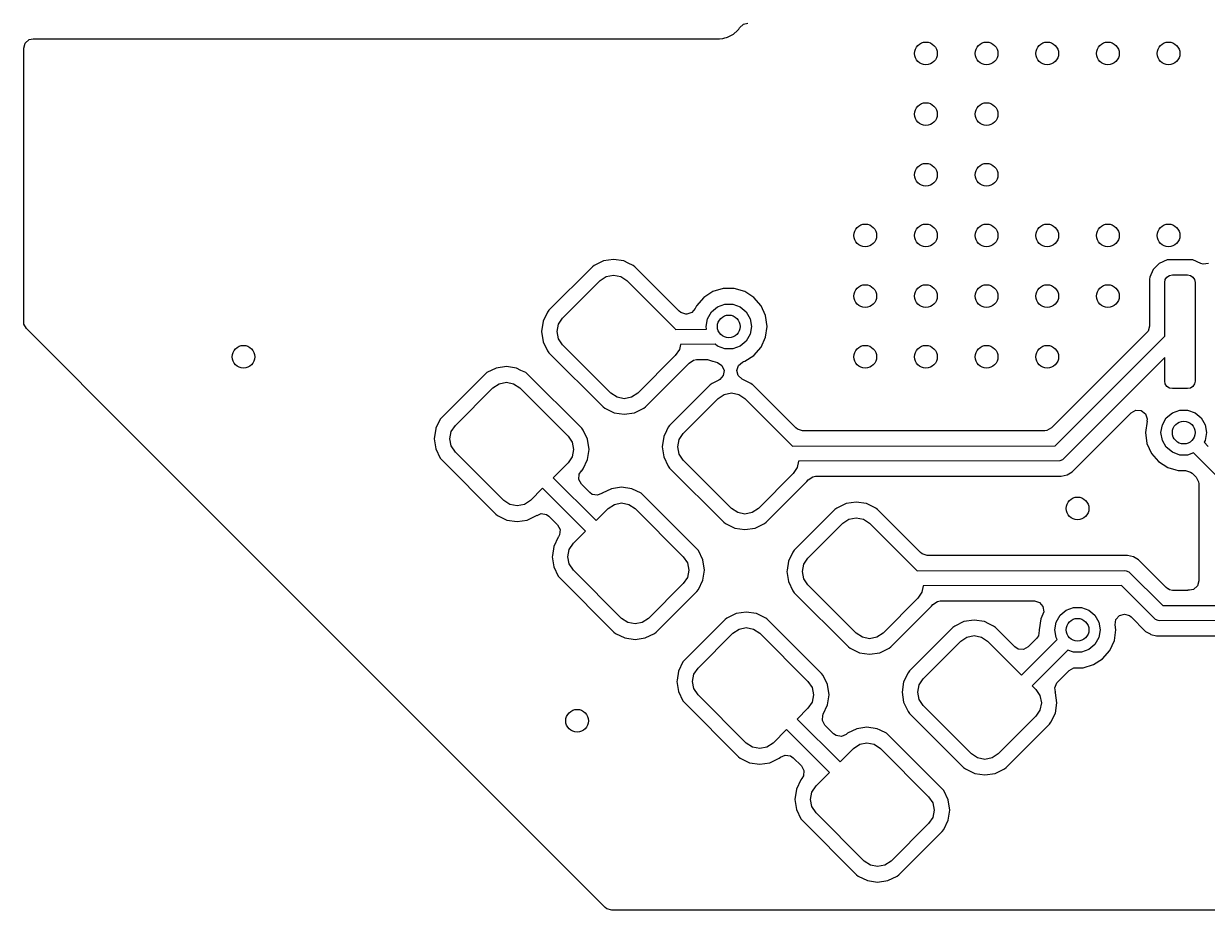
# Model space of a CAD drawing. Extents: x 162.5 to 216.5, y -91.5 to -65.5.
# Drawn here: x 162.5 to 178.11, y -91.5 to -79.81 of the extents above; entities that cross this region are included whole.
import ezdxf

# ---------------------------------------------------------------- set-up
doc = ezdxf.new("R2010")
doc.units = 0
doc.layers.add('BLACK', color=7, linetype='CONTINUOUS')

msp = doc.modelspace()

# ---------------------------------------------------------------- linework, layer by layer
at = {"layer": 'BLACK', "linetype": 'CONTINUOUS'}
for p, q in [((171.862085, -79.9441), (171.914889, -79.898345)), ((171.914889, -79.898345), (171.932843, -79.880754)), ((171.932843, -79.880754), (171.942515, -79.863462)), ((171.942515, -79.863462), (171.992423, -79.814566)), ((171.992423, -79.814566), (172.050734, -79.8)), ((162.5005, -80.1295), (162.520185, -80.062461)), ((162.520185, -80.062461), (162.572989, -80.016706)), ((162.572989, -80.016706), (162.6245, -80.0055)), ((162.6245, -80.0055), (171.675991, -80.0055)), ((171.675991, -80.0055), (171.676, -80.0055)), ((171.676, -80.0055), (171.719684, -80.000803)), ((171.719684, -80.000803), (171.748875, -79.994452)), ((171.748875, -79.994452), (171.771174, -79.989602)), ((171.771174, -79.989602), (171.77119, -79.989598)), ((171.77119, -79.989598), (171.771195, -79.989597)), ((171.771195, -79.989597), (171.781373, -79.98711)), ((171.781373, -79.98711), (171.862085, -79.9441)), ((162.5005, -83.741324), (162.5005, -80.1295)), ((170.000577, -83.014653), (169.428867, -83.586363)), ((170.024119, -82.995147), (170.000577, -83.014653)), ((170.146474, -82.936225), (170.024119, -82.995147)), ((170.280761, -82.915984), (170.146474, -82.936225)), ((170.415049, -82.936225), (170.280761, -82.915984)), ((170.473971, -82.9646), (170.415049, -82.936225)), ((170.537403, -82.995147), (170.473971, -82.9646)), ((170.537404, -82.995148), (170.537403, -82.995147)), ((170.560941, -83.014649), (170.537404, -82.995148)), ((170.560945, -83.014653), (170.560941, -83.014649)), ((171.146731, -83.600439), (170.560945, -83.014653)), ((177.397794, -83.047236), (177.352415, -83.150008)), ((177.477235, -82.967795), (177.397794, -83.047236)), ((177.580008, -82.922417), (177.477235, -82.967795)), ((177.580012, -82.922415), (177.580008, -82.922417)), ((177.605117, -82.919504), (177.580012, -82.922415)), ((177.605143, -82.919502), (177.605117, -82.919504)), ((177.894865, -82.919502), (177.605143, -82.919502)), ((177.919991, -82.922417), (177.894865, -82.919502)), ((177.919996, -82.922418), (177.919991, -82.922417)), ((178.024909, -82.968742), (177.919996, -82.922418)), ((178.055802, -82.977814), (178.024909, -82.968742)), ((178.125081, -82.968743), (178.055802, -82.977814)), ((169.60901, -83.689771), (170.103985, -83.194796)), ((170.103985, -83.194796), (170.18509, -83.140603)), ((170.18509, -83.140603), (170.280761, -83.121572)), ((170.280761, -83.121572), (170.376432, -83.140603)), ((170.376432, -83.140603), (170.457538, -83.194796)), ((170.457538, -83.194796), (171.093934, -83.831192)), ((177.352415, -83.15001), (177.3495, -83.175133)), ((177.3495, -83.175133), (177.3495, -83.794168)), ((177.352415, -83.150008), (177.352415, -83.15001)), ((177.55, -83.220002), (177.557612, -83.181734)), ((177.557612, -83.181734), (177.579289, -83.149291)), ((177.579289, -83.149291), (177.611732, -83.127614)), ((177.611732, -83.127614), (177.65, -83.120002)), ((177.65, -83.120002), (177.85, -83.120002)), ((177.85, -83.120002), (177.888268, -83.127614)), ((177.888268, -83.127614), (177.920711, -83.149291)), ((177.920711, -83.149291), (177.942388, -83.181734)), ((177.942388, -83.181734), (177.95, -83.220002)), ((171.589949, -83.340045), (171.468873, -83.417856)), ((171.728036, -83.2995), (171.589949, -83.340045)), ((171.728039, -83.2995), (171.728036, -83.2995)), ((171.871961, -83.2995), (171.728039, -83.2995)), ((171.871963, -83.2995), (171.871961, -83.2995)), ((172.01005, -83.340045), (171.871963, -83.2995)), ((172.010051, -83.340046), (172.010049, -83.340045)), ((172.010049, -83.340045), (172.01005, -83.340045)), ((172.010053, -83.340047), (172.010051, -83.340046)), ((172.131128, -83.417857), (172.010053, -83.340047)), ((177.55, -83.928797), (177.55, -83.220002)), ((177.95, -83.220002), (177.95, -84.520002)), ((171.468873, -83.417856), (171.374623, -83.526626)), ((171.65, -83.540192), (171.747906, -83.504558)), ((171.747906, -83.504558), (171.852094, -83.504558)), ((171.852094, -83.504558), (171.95, -83.540192)), ((172.225377, -83.526627), (172.131128, -83.417857)), ((169.409361, -83.609905), (169.350439, -83.73226)), ((169.428867, -83.586363), (169.409361, -83.609905)), ((171.167373, -83.617073), (171.146731, -83.600439)), ((171.234412, -83.636758), (171.167373, -83.617073)), ((171.244638, -83.636758), (171.234412, -83.636758)), ((171.311678, -83.617073), (171.244638, -83.636758)), ((171.357432, -83.564269), (171.311678, -83.617073)), ((171.37462, -83.52663), (171.357432, -83.564269)), ((171.374623, -83.526626), (171.37462, -83.52663)), ((171.518092, -83.697394), (171.570187, -83.607164)), ((171.570187, -83.607164), (171.65, -83.540192)), ((171.95, -83.540192), (172.029813, -83.607164)), ((172.029813, -83.607164), (172.081908, -83.697394)), ((172.285165, -83.657543), (172.225377, -83.526627)), ((172.305647, -83.8), (172.285165, -83.657543)), ((162.503334, -83.767682), (162.5005, -83.741324)), ((162.536819, -83.829005), (162.503334, -83.767682)), ((163.988575, -85.280761), (162.536819, -83.829005)), ((169.350439, -83.73226), (169.330198, -83.866547)), ((169.535786, -83.866547), (169.554817, -83.770876)), ((169.554817, -83.770876), (169.60901, -83.689771)), ((171.5, -83.8), (171.518092, -83.697394)), ((171.506609, -83.837483), (171.5, -83.8)), ((172.081908, -83.697394), (172.1, -83.8)), ((172.1, -83.8), (172.081908, -83.902606)), ((172.285165, -83.942457), (172.305647, -83.8)), ((177.3495, -83.794168), (177.329815, -83.861207)), ((169.330198, -83.866547), (169.350439, -84.000834)), ((169.554817, -83.962218), (169.535786, -83.866547)), ((169.60901, -84.043324), (169.554817, -83.962218)), ((171.093934, -83.831192), (171.098531, -83.838072)), ((171.098531, -83.838072), (171.506609, -83.837483)), ((172.081908, -83.902606), (172.029813, -83.992836)), ((172.225377, -84.073373), (172.285165, -83.942457)), ((177.313181, -83.881849), (176.056632, -85.138399)), ((176.105987, -85.375235), (177.55, -83.928797)), ((177.329815, -83.861207), (177.313181, -83.881849)), ((169.350439, -84.000834), (169.409361, -84.123189)), ((169.409361, -84.123189), (169.409362, -84.12319)), ((169.409362, -84.12319), (169.428863, -84.146727)), ((170.245406, -84.67972), (169.60901, -84.043324)), ((171.148127, -84.10364), (171.093934, -84.184745)), ((171.161564, -84.036088), (171.148127, -84.10364)), ((171.620942, -84.035425), (171.161564, -84.036088)), ((171.65, -84.059808), (171.620942, -84.035425)), ((171.747906, -84.095442), (171.65, -84.059808)), ((171.852094, -84.095442), (171.747906, -84.095442)), ((171.95, -84.059808), (171.852094, -84.095442)), ((172.029813, -83.992836), (171.95, -84.059808)), ((172.131128, -84.182143), (172.225377, -84.073373)), ((169.428863, -84.146727), (170.142003, -84.859867)), ((171.093934, -84.184745), (170.598959, -84.67972)), ((170.702362, -84.859867), (171.274081, -84.288148)), ((171.274081, -84.288148), (171.27864, -84.282644)), ((171.27864, -84.282644), (171.33657, -84.243582)), ((171.33657, -84.243582), (171.374124, -84.237758)), ((171.374124, -84.237758), (171.519001, -84.237758)), ((171.519001, -84.237758), (171.586039, -84.257441)), ((171.586039, -84.257441), (171.589947, -84.259953)), ((171.589947, -84.259953), (171.649467, -84.277429)), ((171.649467, -84.277429), (171.708244, -84.315202)), ((171.927761, -84.313976), (171.981487, -84.269307)), ((171.981487, -84.269307), (171.995751, -84.264152)), ((171.995751, -84.264152), (172.010053, -84.259953)), ((172.010053, -84.259953), (172.131128, -84.182143)), ((177.55, -84.209182), (176.215495, -85.545929)), ((177.55, -84.520002), (177.55, -84.209182)), ((168.586363, -84.428867), (168.014653, -85.000577)), ((168.609905, -84.409361), (168.586363, -84.428867)), ((168.73226, -84.350439), (168.609905, -84.409361)), ((168.866547, -84.330198), (168.73226, -84.350439)), ((169.000835, -84.350439), (168.866547, -84.330198)), ((169.059638, -84.378757), (169.000835, -84.350439)), ((169.123189, -84.409361), (169.059638, -84.378757)), ((169.12319, -84.409362), (169.123189, -84.409361)), ((169.146727, -84.428863), (169.12319, -84.409362)), ((169.859867, -85.142003), (169.146727, -84.428863)), ((171.727327, -84.447916), (171.681573, -84.50072)), ((171.708244, -84.315202), (171.73727, -84.378757)), ((171.73727, -84.378757), (171.727327, -84.447916)), ((171.906713, -84.3806), (171.927761, -84.313976)), ((171.925026, -84.448027), (171.906713, -84.3806)), ((171.976884, -84.494848), (171.925026, -84.448027)), ((168.194796, -85.103985), (168.689771, -84.60901)), ((168.689771, -84.60901), (168.770876, -84.554817)), ((168.770876, -84.554817), (168.866547, -84.535786)), ((168.866547, -84.535786), (168.962218, -84.554817)), ((168.962218, -84.554817), (169.043324, -84.60901)), ((169.043324, -84.60901), (169.67972, -85.245406)), ((171.556209, -84.570292), (171.019858, -85.106643)), ((171.569136, -84.559581), (171.556209, -84.570292)), ((171.579753, -84.550785), (171.569136, -84.559581)), ((171.579755, -84.550784), (171.579753, -84.550785)), ((171.668334, -84.508126), (171.579755, -84.550784)), ((171.681573, -84.50072), (171.668334, -84.508126)), ((172.093038, -84.550785), (171.976884, -84.494848)), ((172.110029, -84.564863), (172.093038, -84.550785)), ((172.116581, -84.570292), (172.110029, -84.564863)), ((172.684687, -85.138399), (172.116581, -84.570292)), ((177.557612, -84.55827), (177.55, -84.520002)), ((177.579289, -84.590713), (177.557612, -84.55827)), ((177.611732, -84.61239), (177.579289, -84.590713)), ((177.920711, -84.590713), (177.888268, -84.61239)), ((177.942388, -84.55827), (177.920711, -84.590713)), ((177.95, -84.520002), (177.942388, -84.55827)), ((170.326512, -84.733913), (170.245406, -84.67972)), ((170.422183, -84.752944), (170.326512, -84.733913)), ((170.517854, -84.733913), (170.422183, -84.752944)), ((170.598959, -84.67972), (170.517854, -84.733913)), ((171.2, -85.210053), (171.659619, -84.750434)), ((171.659619, -84.750434), (171.740725, -84.69624)), ((171.740725, -84.69624), (171.836396, -84.67721)), ((171.836396, -84.67721), (171.932066, -84.69624)), ((171.932066, -84.69624), (172.013172, -84.750434)), ((172.013172, -84.750434), (172.639544, -85.376806)), ((177.65, -84.620002), (177.611732, -84.61239)), ((177.85, -84.620002), (177.65, -84.620002)), ((177.888268, -84.61239), (177.85, -84.620002)), ((170.142003, -84.859867), (170.16554, -84.879368)), ((170.16554, -84.879368), (170.287895, -84.938291)), ((170.55647, -84.938291), (170.678825, -84.879368)), ((170.678825, -84.879368), (170.702362, -84.859867)), ((177.107402, -84.937569), (177.168723, -84.904086)), ((177.168723, -84.904086), (177.238414, -84.90907)), ((177.238414, -84.90907), (177.294348, -84.950941)), ((177.65, -84.940192), (177.747906, -84.904558)), ((177.747906, -84.904558), (177.852094, -84.904558)), ((177.852094, -84.904558), (177.95, -84.940192)), ((167.995147, -85.024119), (167.938378, -85.142003)), ((168.014653, -85.000577), (167.995147, -85.024119)), ((170.287895, -84.938291), (170.422183, -84.958532)), ((170.422183, -84.958532), (170.55647, -84.938291)), ((176.385244, -85.659729), (177.107402, -84.937569)), ((177.294348, -84.950941), (177.318765, -85.016406)), ((177.316097, -85.048765), (177.294353, -85.2)), ((177.318765, -85.016406), (177.315299, -85.04865)), ((177.315299, -85.04865), (177.316097, -85.048765)), ((177.518092, -85.097394), (177.570187, -85.007164)), ((177.570187, -85.007164), (177.65, -84.940192)), ((177.95, -84.940192), (178.029813, -85.007164)), ((178.029813, -85.007164), (178.081908, -85.097394)), ((167.936225, -85.146474), (167.915984, -85.280761)), ((167.938378, -85.142003), (167.936225, -85.146474)), ((168.121572, -85.280761), (168.140603, -85.18509)), ((168.140603, -85.18509), (168.194796, -85.103985)), ((169.879368, -85.16554), (169.859867, -85.142003)), ((169.938291, -85.287895), (169.879368, -85.16554)), ((170.978906, -85.174718), (170.941428, -85.252542)), ((171.00035, -85.130188), (170.978906, -85.174718)), ((171.019858, -85.106643), (171.00035, -85.130188)), ((171.145806, -85.291159), (171.2, -85.210053)), ((172.705329, -85.155033), (172.684687, -85.138399)), ((172.772368, -85.174718), (172.705329, -85.155033)), ((175.968951, -85.174718), (172.772368, -85.174718)), ((175.995309, -85.171884), (175.968951, -85.174718)), ((176.056632, -85.138399), (175.995309, -85.171884)), ((177.294353, -85.2), (177.314834, -85.342456)), ((177.5, -85.2), (177.518092, -85.097394)), ((177.518092, -85.302606), (177.5, -85.2)), ((178.081908, -85.097394), (178.1, -85.2)), ((178.1, -85.2), (178.081908, -85.302606)), ((167.188575, -88.480761), (163.988575, -85.280761)), ((167.915984, -85.280761), (167.931971, -85.386829)), ((167.931971, -85.386829), (167.936225, -85.415048)), ((168.140603, -85.376432), (168.121572, -85.280761)), ((168.194796, -85.457538), (168.140603, -85.376432)), ((169.67972, -85.245406), (169.733913, -85.326512)), ((169.733913, -85.326512), (169.752944, -85.422183)), ((169.958532, -85.422183), (169.938291, -85.287895)), ((170.941428, -85.252542), (170.921187, -85.38683)), ((170.921187, -85.38683), (170.941428, -85.521117)), ((171.126776, -85.38683), (171.145806, -85.291159)), ((171.145806, -85.4825), (171.126776, -85.38683)), ((172.639544, -85.376806), (176.105987, -85.375235)), ((177.314834, -85.342456), (177.374622, -85.473371)), ((177.570187, -85.392836), (177.518092, -85.302606)), ((178.081908, -85.302606), (178.067763, -85.327105)), ((178.067763, -85.327105), (178.12299, -85.381823)), ((167.936225, -85.415048), (167.995147, -85.537403)), ((167.995147, -85.537403), (167.995148, -85.537404)), ((167.995148, -85.537404), (168.014649, -85.560941)), ((168.831192, -86.093934), (168.194796, -85.457538)), ((169.733913, -85.517854), (169.67972, -85.598959)), ((169.752944, -85.422183), (169.733913, -85.517854)), ((169.938291, -85.55647), (169.958532, -85.422183)), ((170.941428, -85.521117), (171.000351, -85.643472)), ((171.2, -85.563606), (171.145806, -85.4825)), ((176.215495, -85.545929), (176.200341, -85.558365)), ((177.374622, -85.473371), (177.374623, -85.473373)), ((177.374623, -85.473373), (177.468872, -85.582143)), ((177.65, -85.459808), (177.570187, -85.392836)), ((177.747906, -85.495442), (177.65, -85.459808)), ((177.852094, -85.495442), (177.747906, -85.495442)), ((177.927463, -85.46801), (177.852094, -85.495442)), ((178.253805, -85.79291), (177.927463, -85.46801)), ((168.014649, -85.560941), (168.727789, -86.274081)), ((169.67972, -85.598959), (169.484338, -85.79434)), ((169.856498, -85.705731), (169.859867, -85.702362)), ((169.859867, -85.702362), (169.879368, -85.678825)), ((169.879368, -85.678825), (169.938291, -85.55647)), ((171.000351, -85.643472), (171.019853, -85.667009)), ((171.019853, -85.667009), (171.019858, -85.667015)), ((171.019858, -85.667015), (171.732986, -86.380143)), ((171.836396, -86.200002), (171.2, -85.563606)), ((172.703762, -85.659277), (172.649568, -85.740383)), ((172.720553, -85.574857), (172.703762, -85.659277)), ((176.164293, -85.573297), (172.720553, -85.574857)), ((176.200341, -85.558365), (176.164293, -85.573297)), ((176.329295, -85.715678), (176.385244, -85.659729)), ((177.468872, -85.582143), (177.589947, -85.659953)), ((177.589947, -85.659953), (177.58995, -85.659954)), ((177.58995, -85.659954), (177.589949, -85.659954)), ((177.589949, -85.659954), (177.697107, -85.691417)), ((177.697107, -85.691417), (177.72528, -85.69969)), ((177.72528, -85.69969), (177.728036, -85.700499)), ((177.728036, -85.700499), (177.728038, -85.7005)), ((177.728038, -85.7005), (177.824167, -85.7005)), ((177.824167, -85.7005), (177.891206, -85.720185)), ((169.484338, -85.79434), (170.050519, -86.359529)), ((169.823013, -85.81977), (169.827997, -85.750078)), ((169.856498, -85.881093), (169.823013, -85.81977)), ((169.827997, -85.750078), (169.856498, -85.705731)), ((172.649568, -85.740383), (172.189949, -86.200002)), ((172.293352, -86.380149), (172.829715, -85.843786)), ((172.829715, -85.843786), (172.829718, -85.843783)), ((172.829718, -85.843783), (172.84892, -85.820607)), ((172.84892, -85.820607), (172.906849, -85.781542)), ((172.906849, -85.781542), (172.944405, -85.775718)), ((172.944405, -85.775718), (176.184344, -85.775718)), ((176.184344, -85.775718), (176.184346, -85.775718)), ((176.184346, -85.775718), (176.260773, -85.755239)), ((176.260773, -85.755239), (176.329295, -85.715678)), ((177.891206, -85.720185), (177.911848, -85.736819)), ((177.911848, -85.736819), (177.963182, -85.788153)), ((177.963182, -85.788153), (177.996667, -85.849476)), ((177.996667, -85.849476), (177.999501, -85.875834)), ((169.344263, -85.934415), (169.184745, -86.093934)), ((169.910443, -86.499605), (169.344263, -85.934415)), ((169.965885, -85.99048), (169.856498, -85.881093)), ((169.999566, -86.014424), (169.965885, -85.99048)), ((170.068487, -86.025898), (169.999566, -86.014424)), ((170.122663, -86.002593), (170.068487, -86.025898)), ((170.123836, -86.004422), (170.122663, -86.002593)), ((170.130184, -86.000349), (170.123836, -86.004422)), ((170.25254, -85.941426), (170.130184, -86.000349)), ((170.386828, -85.921185), (170.25254, -85.941426)), ((170.521115, -85.941426), (170.386828, -85.921185)), ((170.64347, -86.000349), (170.521115, -85.941426)), ((170.660457, -86.014424), (170.64347, -86.000349)), ((170.667013, -86.019856), (170.660457, -86.014424)), ((177.999501, -85.875834), (177.999501, -86.527354)), ((168.912298, -86.148127), (168.831192, -86.093934)), ((169.007969, -86.167158), (168.912298, -86.148127)), ((169.10364, -86.148127), (169.007969, -86.167158)), ((169.184745, -86.093934), (169.10364, -86.148127)), ((170.210051, -86.199998), (170.291157, -86.145804)), ((170.291157, -86.145804), (170.386828, -86.126774)), ((170.386828, -86.126774), (170.482498, -86.145804)), ((170.482498, -86.145804), (170.563604, -86.199998)), ((171.380141, -86.732984), (170.667013, -86.019856)), ((173.346471, -86.136225), (173.224117, -86.195147)), ((173.480759, -86.115984), (173.346471, -86.136225)), ((173.615046, -86.136225), (173.480759, -86.115984)), ((173.737401, -86.195148), (173.615046, -86.136225)), ((168.727789, -86.274081), (168.751326, -86.293582)), ((168.751326, -86.293582), (168.873681, -86.352505)), ((169.142256, -86.352505), (169.264611, -86.293582)), ((169.264611, -86.293582), (169.264616, -86.293577)), ((169.264616, -86.293577), (169.270962, -86.289508)), ((169.270962, -86.289508), (169.272137, -86.29134)), ((169.272137, -86.29134), (169.326276, -86.268035)), ((169.326276, -86.268035), (169.3952, -86.279491)), ((169.3952, -86.279491), (169.428912, -86.303449)), ((169.428912, -86.303449), (169.540914, -86.415451)), ((170.050519, -86.359529), (170.210051, -86.199998)), ((170.563604, -86.199998), (171.2, -86.836394)), ((171.917502, -86.254196), (171.836396, -86.200002)), ((172.013172, -86.273226), (171.917502, -86.254196)), ((172.108843, -86.254196), (172.013172, -86.273226)), ((172.189949, -86.200002), (172.108843, -86.254196)), ((173.200572, -86.214655), (172.664221, -86.751006)), ((173.224117, -86.195147), (173.200572, -86.214655)), ((173.385088, -86.340603), (173.480759, -86.321573)), ((173.480759, -86.321573), (173.576429, -86.340603)), ((173.744391, -86.20094), (173.737401, -86.195148)), ((173.760944, -86.214655), (173.744391, -86.20094)), ((174.32905, -86.782762), (173.760944, -86.214655)), ((168.873681, -86.352505), (169.007969, -86.372746)), ((169.007969, -86.372746), (169.142256, -86.352505)), ((169.540914, -86.415451), (169.574399, -86.476774)), ((169.574399, -86.476774), (169.569415, -86.546466)), ((171.732986, -86.380143), (171.732991, -86.380147)), ((171.732991, -86.380147), (171.732993, -86.380149)), ((171.732993, -86.380149), (171.75653, -86.399651)), ((171.75653, -86.399651), (171.878885, -86.458574)), ((171.878885, -86.458574), (172.013172, -86.478815)), ((172.013172, -86.478815), (172.14746, -86.458574)), ((172.14746, -86.458574), (172.269815, -86.399651)), ((172.269815, -86.399651), (172.293352, -86.380149)), ((172.844363, -86.854416), (173.303982, -86.394797)), ((173.303982, -86.394797), (173.385088, -86.340603)), ((173.576429, -86.340603), (173.657535, -86.394797)), ((173.657535, -86.394797), (174.283833, -87.021095)), ((169.550783, -86.57975), (169.49186, -86.702106)), ((169.554856, -86.573402), (169.550783, -86.57975)), ((169.569415, -86.546466), (169.55411, -86.572923)), ((169.55411, -86.572923), (169.554856, -86.573402)), ((169.750432, -86.659617), (169.910443, -86.499605)), ((177.999501, -86.527354), (177.999502, -87.155502)), ((169.49186, -86.702106), (169.473989, -86.820673)), ((169.677208, -86.836394), (169.696238, -86.740723)), ((169.696238, -86.740723), (169.750432, -86.659617)), ((171.380145, -86.732989), (171.380141, -86.732984)), ((171.380147, -86.732991), (171.380145, -86.732989)), ((171.399649, -86.756528), (171.380147, -86.732991)), ((171.458572, -86.878883), (171.399649, -86.756528)), ((172.644713, -86.774551), (172.585791, -86.896905)), ((172.664221, -86.751006), (172.644713, -86.774551)), ((174.349692, -86.799396), (174.32905, -86.782762)), ((169.473989, -86.820673), (169.471619, -86.836394)), ((169.471619, -86.836394), (169.49186, -86.970681)), ((169.696238, -86.932064), (169.677208, -86.836394)), ((169.750432, -87.01317), (169.696238, -86.932064)), ((171.2, -86.836394), (171.254194, -86.9175)), ((171.254194, -86.9175), (171.273224, -87.01317)), ((171.478813, -87.01317), (171.458572, -86.878883)), ((172.585791, -86.896905), (172.568267, -87.01317)), ((172.771139, -87.031193), (172.790169, -86.935522)), ((172.790169, -86.935522), (172.844363, -86.854416)), ((174.416731, -86.819081), (174.349692, -86.799396)), ((177.060685, -86.819081), (174.416731, -86.819081)), ((177.060687, -86.819081), (177.060685, -86.819081)), ((177.0989, -86.82932), (177.060687, -86.819081)), ((177.137116, -86.83956), (177.0989, -86.82932)), ((177.137119, -86.839562), (177.137116, -86.83956)), ((177.181692, -86.865297), (177.137119, -86.839562)), ((177.181695, -86.865297), (177.181692, -86.865297)), ((177.181695, -86.865299), (177.181695, -86.865297)), ((177.205636, -86.879121), (177.181695, -86.865299)), ((177.205637, -86.879122), (177.205636, -86.879121)), ((177.569698, -87.243183), (177.205637, -86.879122)), ((169.49186, -86.970681), (169.550783, -87.093036)), ((169.550783, -87.093036), (169.570285, -87.116573)), ((170.386828, -87.649566), (169.750432, -87.01317)), ((171.254194, -87.108841), (171.2, -87.189947)), ((171.273224, -87.01317), (171.254194, -87.108841)), ((171.458572, -87.147458), (171.478813, -87.01317)), ((172.568267, -87.01317), (172.56555, -87.031193)), ((172.56555, -87.031193), (172.585791, -87.16548)), ((172.790169, -87.126863), (172.771139, -87.031193)), ((174.283833, -87.021095), (177.021125, -87.019581)), ((177.021125, -87.019581), (177.040634, -87.021502)), ((177.040634, -87.021502), (177.076682, -87.036434)), ((177.076682, -87.036434), (177.524636, -87.481829)), ((169.570285, -87.116573), (169.57029, -87.116579)), ((169.57029, -87.116579), (170.283418, -87.829707)), ((171.2, -87.189947), (170.740381, -87.649566)), ((171.399649, -87.269813), (171.458572, -87.147458)), ((172.585791, -87.16548), (172.644714, -87.287835)), ((172.844363, -87.207969), (172.790169, -87.126863)), ((173.480759, -87.844365), (172.844363, -87.207969)), ((174.364932, -87.21914), (174.348125, -87.30364)), ((176.977974, -87.217694), (174.364932, -87.21914)), ((177.425989, -87.66315), (176.977974, -87.217694)), ((177.59034, -87.259817), (177.569698, -87.243183)), ((177.594938, -87.261167), (177.59034, -87.259817)), ((177.611732, -87.272388), (177.594938, -87.261167)), ((177.979817, -87.222541), (177.927014, -87.268296)), ((177.999502, -87.155502), (177.979817, -87.222541)), ((170.843784, -87.829713), (171.380147, -87.29335)), ((171.380147, -87.29335), (171.399649, -87.269813)), ((172.644714, -87.287835), (172.664216, -87.311372)), ((172.664216, -87.311372), (172.664221, -87.311378)), ((172.664221, -87.311378), (173.377349, -88.024506)), ((174.293931, -87.384746), (173.834312, -87.844365)), ((174.348125, -87.30364), (174.293931, -87.384746)), ((174.551212, -87.425905), (174.588768, -87.420081)), ((174.588768, -87.420081), (175.830333, -87.420081)), ((175.830333, -87.420081), (175.897372, -87.439766)), ((177.65, -87.28), (177.611732, -87.272388)), ((177.85, -87.28), (177.65, -87.28)), ((177.852504, -87.279502), (177.85, -87.28)), ((177.875502, -87.279502), (177.852504, -87.279502)), ((177.927014, -87.268296), (177.875502, -87.279502)), ((172.031195, -87.565552), (171.896907, -87.585793)), ((172.165482, -87.585793), (172.031195, -87.565552)), ((173.937722, -88.024506), (174.474073, -87.488154)), ((174.474073, -87.488154), (174.474081, -87.488146)), ((174.474081, -87.488146), (174.493283, -87.46497)), ((174.493283, -87.46497), (174.551212, -87.425905)), ((175.897372, -87.439766), (175.943127, -87.49257)), ((175.943127, -87.49257), (175.953071, -87.561728)), ((175.953071, -87.561728), (175.943127, -87.595593)), ((176.170187, -87.607164), (176.25, -87.540192)), ((176.25, -87.540192), (176.347906, -87.504558)), ((176.347906, -87.504558), (176.452094, -87.504558)), ((176.452094, -87.504558), (176.55, -87.540192)), ((176.55, -87.540192), (176.629813, -87.607164)), ((177.524636, -87.481829), (178.710849, -87.48006)), ((170.467934, -87.70376), (170.386828, -87.649566)), ((170.563604, -87.72279), (170.467934, -87.70376)), ((170.659275, -87.70376), (170.563604, -87.72279)), ((170.740381, -87.649566), (170.659275, -87.70376)), ((171.751008, -87.664223), (171.214657, -88.200574)), ((171.774553, -87.644715), (171.751008, -87.664223)), ((171.896907, -87.585793), (171.774553, -87.644715)), ((172.287837, -87.644716), (172.165482, -87.585793)), ((172.303318, -87.657543), (172.287837, -87.644716)), ((172.31138, -87.664223), (172.303318, -87.657543)), ((173.024508, -88.377351), (172.31138, -87.664223)), ((174.902109, -87.69186), (174.779754, -87.750782)), ((175.036396, -87.671619), (174.902109, -87.69186)), ((175.170684, -87.69186), (175.036396, -87.671619)), ((175.229606, -87.720235), (175.170684, -87.69186)), ((175.293038, -87.750782), (175.229606, -87.720235)), ((175.914834, -87.657543), (175.894353, -87.8)), ((175.943127, -87.595593), (175.914834, -87.657543)), ((176.1, -87.8), (176.118092, -87.697394)), ((176.118092, -87.697394), (176.170187, -87.607164)), ((176.629813, -87.607164), (176.681908, -87.697394)), ((176.681908, -87.697394), (176.7, -87.8)), ((176.896381, -87.735553), (176.906325, -87.666397)), ((176.906325, -87.666397), (176.952079, -87.613593)), ((176.952079, -87.613593), (177.019119, -87.593908)), ((177.019119, -87.593908), (177.086158, -87.613592)), ((177.086158, -87.613592), (177.1068, -87.630227)), ((177.1068, -87.630227), (177.297035, -87.820462)), ((177.462037, -87.678081), (177.425989, -87.66315)), ((177.481546, -87.680002), (177.462037, -87.678081)), ((178.769504, -87.678081), (177.481546, -87.680002)), ((170.283418, -87.829707), (170.283423, -87.829711)), ((170.283423, -87.829711), (170.283425, -87.829713)), ((170.283425, -87.829713), (170.306962, -87.849215)), ((170.306962, -87.849215), (170.429317, -87.908138)), ((170.697892, -87.908138), (170.820247, -87.849215)), ((170.820247, -87.849215), (170.843784, -87.829713)), ((171.394799, -88.303984), (171.854418, -87.844365)), ((171.854418, -87.844365), (171.935524, -87.790171)), ((171.935524, -87.790171), (172.031195, -87.771141)), ((172.031195, -87.771141), (172.126865, -87.790171)), ((172.126865, -87.790171), (172.207971, -87.844365)), ((172.207971, -87.844365), (172.844367, -88.480761)), ((173.561865, -87.898559), (173.480759, -87.844365)), ((173.834312, -87.844365), (173.753206, -87.898559)), ((174.756212, -87.770288), (174.184502, -88.341998)), ((174.779754, -87.750782), (174.756212, -87.770288)), ((174.940725, -87.896238), (175.036396, -87.877207)), ((175.036396, -87.877207), (175.132067, -87.896238)), ((175.293039, -87.750783), (175.293038, -87.750782)), ((175.316576, -87.770284), (175.293039, -87.750783)), ((175.31658, -87.770288), (175.316576, -87.770284)), ((175.572979, -88.026687), (175.31658, -87.770288)), ((175.885713, -87.878261), (175.860604, -87.914424)), ((175.895661, -87.809103), (175.885713, -87.878261)), ((175.894353, -87.8), (175.894353, -87.800001)), ((175.894353, -87.800001), (175.895661, -87.809103)), ((176.118092, -87.902606), (176.1, -87.8)), ((176.7, -87.8), (176.681908, -87.902606)), ((176.885165, -87.942457), (176.905647, -87.8)), ((176.905647, -87.8), (176.896381, -87.735553)), ((177.297035, -87.820462), (177.356375, -87.854722)), ((177.356375, -87.854722), (177.365554, -87.860022)), ((177.365554, -87.860022), (177.365558, -87.860024)), ((177.365558, -87.860024), (177.441984, -87.880502)), ((177.441984, -87.880502), (177.441986, -87.880502)), ((177.441986, -87.880502), (178.789555, -87.880502)), ((170.429317, -87.908138), (170.563604, -87.928379)), ((170.563604, -87.928379), (170.697892, -87.908138)), ((173.377349, -88.024506), (173.377354, -88.02451)), ((173.377354, -88.02451), (173.377356, -88.024512)), ((173.377356, -88.024512), (173.400893, -88.044014)), ((173.400893, -88.044014), (173.523248, -88.102937)), ((173.657535, -87.917589), (173.561865, -87.898559)), ((173.753206, -87.898559), (173.657535, -87.917589)), ((173.791823, -88.102937), (173.914178, -88.044014)), ((173.914178, -88.044014), (173.937715, -88.024512)), ((173.937715, -88.024512), (173.937721, -88.024506)), ((173.937721, -88.024506), (173.937722, -88.024506)), ((174.364645, -88.445406), (174.85962, -87.950431)), ((174.85962, -87.950431), (174.940725, -87.896238)), ((175.132067, -87.896238), (175.213173, -87.950431)), ((175.213173, -87.950431), (175.661662, -88.39892)), ((175.617327, -88.055188), (175.572979, -88.026687)), ((175.661662, -88.39892), (176.132174, -87.926996)), ((175.748339, -88.026688), (175.687019, -88.060172)), ((175.860604, -87.914424), (175.748339, -88.026688)), ((176.132174, -87.926996), (176.118092, -87.902606)), ((176.629813, -87.992836), (176.55, -88.059808)), ((176.681908, -87.902606), (176.629813, -87.992836)), ((176.825377, -88.073373), (176.885165, -87.942457)), ((171.214657, -88.200574), (171.195149, -88.224119)), ((173.523248, -88.102937), (173.657535, -88.123178)), ((173.657535, -88.123178), (173.791823, -88.102937)), ((175.687019, -88.060172), (175.617327, -88.055188)), ((176.271651, -88.067688), (175.801745, -88.539003)), ((176.347906, -88.095442), (176.271651, -88.067688)), ((176.452094, -88.095442), (176.347906, -88.095442)), ((176.55, -88.059808), (176.452094, -88.095442)), ((176.610053, -88.259953), (176.731128, -88.182143)), ((176.731128, -88.182143), (176.825377, -88.073373)), ((171.136227, -88.346473), (171.118681, -88.462884)), ((171.195149, -88.224119), (171.136227, -88.346473)), ((171.340605, -88.38509), (171.394799, -88.303984)), ((174.184502, -88.341998), (174.164996, -88.36554)), ((176.133769, -88.4912), (176.288153, -88.336816)), ((176.288153, -88.336816), (176.349474, -88.303334)), ((176.349474, -88.303334), (176.375832, -88.3005)), ((176.375832, -88.3005), (176.471962, -88.3005)), ((176.471962, -88.300499), (176.610053, -88.259953)), ((176.471962, -88.3005), (176.471962, -88.300499)), ((170.170995, -91.463181), (167.188575, -88.480761)), ((171.118681, -88.462884), (171.115986, -88.480761)), ((171.115986, -88.480761), (171.136227, -88.615048)), ((171.321575, -88.480761), (171.340605, -88.38509)), ((171.340605, -88.576431), (171.321575, -88.480761)), ((172.844367, -88.480761), (172.898561, -88.561867)), ((173.024512, -88.377356), (173.024508, -88.377351)), ((173.024514, -88.377358), (173.024512, -88.377356)), ((173.044016, -88.400895), (173.024514, -88.377358)), ((173.102939, -88.52325), (173.044016, -88.400895)), ((174.106074, -88.487895), (174.085833, -88.622182)), ((174.164996, -88.36554), (174.106074, -88.487895)), ((174.310452, -88.526511), (174.364645, -88.445406)), ((176.098397, -88.563732), (176.126113, -88.499595)), ((176.126113, -88.499595), (176.133769, -88.4912)), ((171.136227, -88.615048), (171.19515, -88.737403)), ((171.394799, -88.657537), (171.340605, -88.576431)), ((172.031195, -89.293933), (171.394799, -88.657537)), ((172.898561, -88.561867), (172.917591, -88.657537)), ((172.917591, -88.657537), (172.898561, -88.753208)), ((173.12318, -88.657537), (173.102939, -88.52325)), ((173.102939, -88.791825), (173.12318, -88.657537)), ((174.085833, -88.622182), (174.106074, -88.75647)), ((174.291421, -88.622182), (174.310452, -88.526511)), ((174.310452, -88.717853), (174.291421, -88.622182)), ((175.801745, -88.539003), (175.849569, -88.586827)), ((175.849569, -88.586827), (175.903762, -88.667933)), ((175.903762, -88.667933), (175.922793, -88.763604)), ((176.107626, -88.619747), (176.098397, -88.563732)), ((176.105401, -88.620434), (176.107626, -88.619747)), ((176.108139, -88.629311), (176.105401, -88.620434)), ((176.108139, -88.629315), (176.108139, -88.629311)), ((176.10814, -88.629316), (176.108139, -88.629315)), ((176.128381, -88.763604), (176.10814, -88.629316)), ((171.19515, -88.737403), (171.210948, -88.75647)), ((171.210948, -88.75647), (171.214657, -88.760946)), ((171.214657, -88.760946), (171.927785, -89.474074)), ((172.898561, -88.753208), (172.844367, -88.834314)), ((173.044016, -88.91418), (173.102939, -88.791825)), ((174.106074, -88.75647), (174.11403, -88.772991)), ((174.11403, -88.772991), (174.164996, -88.878824)), ((174.364645, -88.798959), (174.310452, -88.717853)), ((175.001041, -89.435355), (174.364645, -88.798959)), ((175.922793, -88.763604), (175.903762, -88.859275)), ((176.10814, -88.897891), (176.128381, -88.763604)), ((172.844367, -88.834314), (172.702015, -88.976665)), ((172.702015, -88.976665), (173.268196, -89.541854)), ((173.034038, -88.995443), (173.039022, -88.925751)), ((173.039022, -88.925751), (173.043484, -88.915283)), ((173.043484, -88.915283), (173.044014, -88.914182)), ((173.044014, -88.914182), (173.044016, -88.91418)), ((174.164996, -88.878824), (174.164997, -88.878825)), ((174.164997, -88.878825), (174.184498, -88.902362)), ((174.184498, -88.902362), (174.897638, -89.615502)), ((175.849569, -88.94038), (175.354594, -89.435355)), ((175.903762, -88.859275), (175.849569, -88.94038)), ((176.049217, -89.020246), (176.10814, -88.897891)), ((172.56194, -89.11674), (172.384748, -89.293933)), ((173.12812, -89.68193), (172.56194, -89.11674)), ((173.067523, -89.056766), (173.034038, -88.995443)), ((173.181904, -89.171147), (173.067523, -89.056766)), ((173.487895, -89.106074), (173.365539, -89.164997)), ((173.622182, -89.085833), (173.487895, -89.106074)), ((173.75647, -89.106074), (173.622182, -89.085833)), ((173.794732, -89.1245), (173.75647, -89.106074)), ((173.878824, -89.164996), (173.794732, -89.1245)), ((175.457997, -89.615502), (176.029716, -89.043783)), ((176.029716, -89.043783), (176.049217, -89.020246)), ((172.112301, -89.348127), (172.031195, -89.293933)), ((172.384748, -89.293933), (172.303642, -89.348127)), ((173.215589, -89.195092), (173.181904, -89.171147)), ((173.28451, -89.206564), (173.215589, -89.195092)), ((173.348693, -89.178954), (173.28451, -89.206564)), ((173.365538, -89.164998), (173.348693, -89.178954)), ((173.365539, -89.164997), (173.365538, -89.164998)), ((173.526511, -89.310452), (173.622182, -89.291421)), ((173.622182, -89.291421), (173.717853, -89.310452)), ((173.878825, -89.164997), (173.878824, -89.164996)), ((173.902362, -89.184498), (173.878825, -89.164997)), ((174.615502, -89.897638), (173.902362, -89.184498)), ((172.207971, -89.367157), (172.112301, -89.348127)), ((172.303642, -89.348127), (172.207971, -89.367157)), ((173.268196, -89.541854), (173.445406, -89.364645)), ((173.445406, -89.364645), (173.526511, -89.310452)), ((173.717853, -89.310452), (173.798959, -89.364645)), ((173.798959, -89.364645), (174.435355, -90.001041)), ((175.082147, -89.489548), (175.001041, -89.435355)), ((175.354594, -89.435355), (175.273489, -89.489548)), ((171.927785, -89.474074), (171.92779, -89.474078)), ((171.92779, -89.474078), (171.927792, -89.47408)), ((171.927792, -89.47408), (171.951329, -89.493582)), ((171.951329, -89.493582), (172.073684, -89.552505)), ((172.073684, -89.552505), (172.207971, -89.572746)), ((172.207971, -89.572746), (172.342259, -89.552505)), ((172.342259, -89.552505), (172.464614, -89.493582)), ((172.464614, -89.493582), (172.481453, -89.47963)), ((172.481453, -89.47963), (172.545634, -89.452015)), ((172.545634, -89.452015), (172.614556, -89.463484)), ((172.614556, -89.463484), (172.648247, -89.487432)), ((172.648247, -89.487432), (172.756933, -89.596118)), ((172.756933, -89.596118), (172.790418, -89.657441)), ((175.177818, -89.508579), (175.082147, -89.489548)), ((175.273489, -89.489548), (175.177818, -89.508579)), ((172.76474, -89.762907), (172.750784, -89.779752)), ((172.785434, -89.727133), (172.76474, -89.762907)), ((172.790418, -89.657441), (172.785434, -89.727133)), ((172.950431, -89.85962), (173.12812, -89.68193)), ((174.897638, -89.615502), (174.921175, -89.635003)), ((174.921175, -89.635003), (175.04353, -89.693926)), ((175.04353, -89.693926), (175.177818, -89.714167)), ((175.177818, -89.714167), (175.312105, -89.693926)), ((175.312105, -89.693926), (175.43446, -89.635003)), ((175.43446, -89.635003), (175.457997, -89.615502)), ((172.69186, -89.902109), (172.671619, -90.036396)), ((172.750783, -89.779754), (172.69186, -89.902109)), ((172.750784, -89.779752), (172.750783, -89.779753)), ((172.750783, -89.779753), (172.750783, -89.779754)), ((172.896238, -89.940725), (172.950431, -89.85962)), ((174.635003, -89.921175), (174.615502, -89.897638)), ((172.671619, -90.036396), (172.687605, -90.142457)), ((172.877207, -90.036396), (172.896238, -89.940725)), ((172.896238, -90.132067), (172.877207, -90.036396)), ((174.435355, -90.001041), (174.489548, -90.082147)), ((174.693926, -90.04353), (174.635003, -89.921175)), ((174.714167, -90.177818), (174.693926, -90.04353)), ((172.687605, -90.142457), (172.69186, -90.170683)), ((172.69186, -90.170683), (172.750782, -90.293038)), ((172.950431, -90.213173), (172.896238, -90.132067)), ((173.586827, -90.849569), (172.950431, -90.213173)), ((174.489548, -90.082147), (174.508579, -90.177818)), ((174.508579, -90.177818), (174.489548, -90.273489)), ((174.693926, -90.312105), (174.714167, -90.177818)), ((172.750782, -90.293038), (172.750783, -90.293039)), ((172.750783, -90.293039), (172.770284, -90.316576)), ((172.770284, -90.316576), (173.483424, -91.029716)), ((174.435355, -90.354594), (173.94038, -90.849569)), ((174.489548, -90.273489), (174.435355, -90.354594)), ((174.635003, -90.43446), (174.693926, -90.312105)), ((174.043783, -91.029716), (174.615502, -90.457997)), ((174.615502, -90.457997), (174.635003, -90.43446)), ((173.667933, -90.903762), (173.586827, -90.849569)), ((173.94038, -90.849569), (173.859275, -90.903762)), ((173.763604, -90.922793), (173.667933, -90.903762)), ((173.859275, -90.903762), (173.763604, -90.922793)), ((173.483424, -91.029716), (173.506961, -91.049217)), ((173.506961, -91.049217), (173.629316, -91.10814)), ((173.629316, -91.10814), (173.763604, -91.128381)), ((173.763604, -91.128381), (173.897891, -91.10814)), ((173.897891, -91.10814), (174.020246, -91.049217)), ((174.020246, -91.049217), (174.043783, -91.029716)), ((170.191637, -91.479815), (170.170995, -91.463181)), ((170.258676, -91.4995), (170.191637, -91.479815)), ((190.8838, -91.4995), (170.258676, -91.4995))]:
    msp.add_line(p, q, dxfattribs=at)
at = {"layer": 'BLACK'}
for centre in [(174.4, -80.2), (175.2, -80.2), (176, -80.2), (176.8, -80.2), (177.6, -80.2), (174.4, -81), (175.2, -81), (174.4, -81.8), (175.2, -81.8), (173.6, -82.6), (174.4, -82.599999), (175.2, -82.599999), (176, -82.6), (176.8, -82.6), (177.599998, -82.6), (173.6, -83.399999), (174.4, -83.4), (175.2, -83.4), (175.999999, -83.4), (176.799999, -83.400001), (171.8, -83.8), (165.4, -84.2), (173.599999, -84.199999), (174.400001, -84.2), (175.200001, -84.2), (176, -84.2), (177.8, -85.2), (176.4, -86.2), (176.4, -87.8), (169.8, -89)]:
    msp.add_circle(centre, 0.15, dxfattribs=at)

doc.saveas('drawing.dxf')
